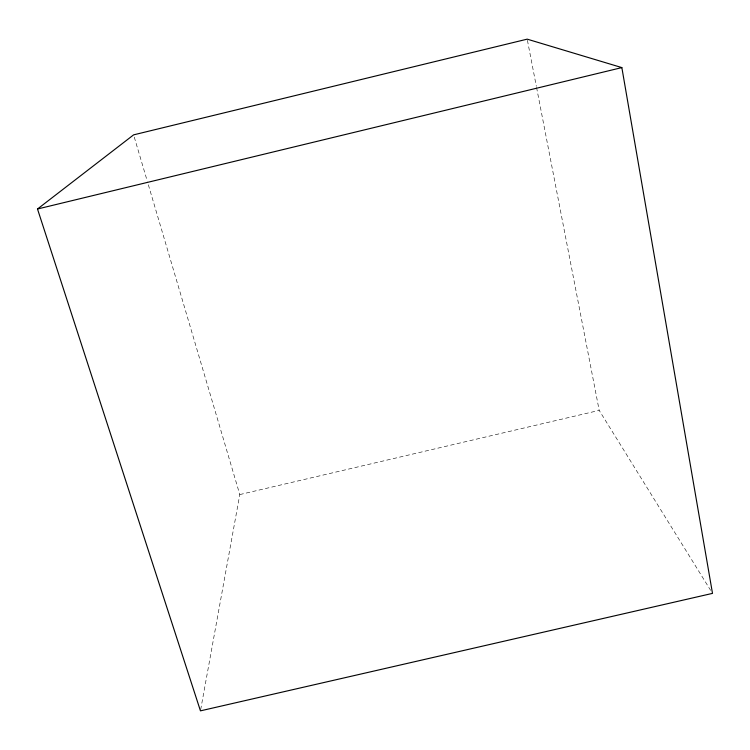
<?xml version="1.0" encoding="UTF-8"?>
<svg xmlns="http://www.w3.org/2000/svg" width="750" height="750" viewBox="0 0 750 750"><rect width="100%" height="100%" fill="white"/><g stroke="black" fill="none" stroke-linecap="round" stroke-linejoin="round"><path stroke-width="0.56" stroke-dasharray="3.75 2.81" d="M200.662 709.706L239.794 494.569L147.506 181.922M239.794 494.569L599.194 410.391L710.653 590.4M134.269 137.1L147.178 180.806M527.419 40.294L536.334 86.269M536.559 87.422L599.194 410.391"/><path stroke-width="1.12" d="M37.5 209.006L133.613 134.859L527.194 39.15L621.853 67.594L712.5 593.381L200.456 710.85L37.5 209.006L621.853 67.594"/></g></svg>
